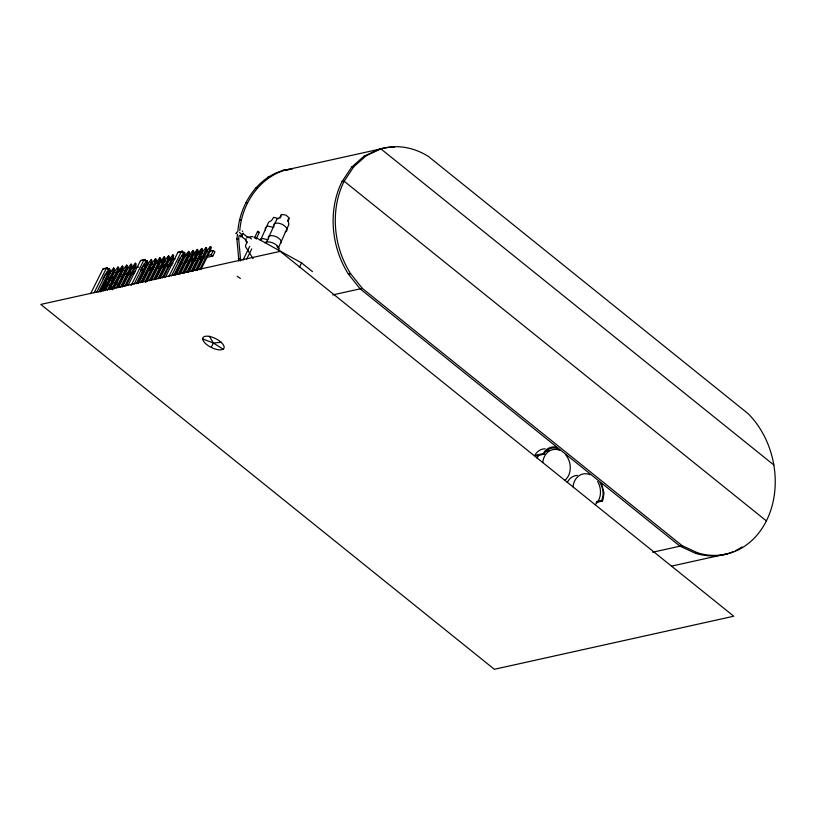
<?xml version="1.0" encoding="UTF-8"?>
<svg xmlns="http://www.w3.org/2000/svg" width="816" height="816" viewBox="0 0 816 816"><rect width="100%" height="100%" fill="white"/><g stroke="black" fill="none" stroke-linecap="round" stroke-linejoin="round"><path stroke-width="1.22" d="M116.759 284.6L116.974 280.459L116.321 280.602M122.196 286.814L122.308 284.743M238.904 260.987L236.885 238.986L237.517 234.233M237.833 231.866C239.669 202.45 260.998 171.299 292.189 169.004M240.679 260.957L238.67 238.955L239.139 235.396M239.771 230.642C241.842 204.408 258.539 178.633 284.233 170.309L380.899 148.879A81.835 66.014 77.5 0 1 428.369 156.427L748.231 413.753A81.835 66.014 77.5 0 1 769.978 512.53A81.835 66.014 77.5 0 1 697.68 552.85L695.507 553.33L679.993 546.179L360.131 288.854L348.412 274.105A81.835 66.014 77.5 0 1 341.986 181.703L351.655 167.137L364.14 156.142L378.726 149.359A81.835 66.014 77.5 0 1 394.546 147.186M98.716 292.057L108.865 271.789L109.324 268.954L110.119 269.596L109.67 272.432L100.082 291.577M103.061 291.098L113.21 270.83L113.669 267.995L114.464 268.637L114.005 271.473L104.417 290.618M107.396 290.139L117.555 269.861L118.004 267.026L118.81 267.668L118.351 270.504L108.763 289.649M111.741 289.17L121.89 268.903L122.349 266.067L123.145 266.71L122.696 269.545L112.537 289.813M116.086 288.211L126.235 267.944L126.694 265.098L127.49 265.741L127.031 268.586L117.443 287.732M120.421 287.242L130.58 266.975L131.029 264.139L131.835 264.782L131.376 267.617L121.788 286.763M124.766 286.283L134.915 266.016L135.374 263.18L136.17 263.823L135.721 266.659L126.133 285.804M136.221 283.744L146.37 263.476L146.829 260.641L147.625 261.283L147.176 264.119L137.588 283.264M140.566 282.785L150.715 262.517L151.164 259.672L151.97 260.314L151.511 263.16L141.923 282.295M144.901 281.816L155.05 261.548L155.509 258.713L156.315 259.355L155.856 262.191L145.707 282.469M149.246 280.857L159.395 260.59L159.854 257.754L160.65 258.397L160.201 261.232L150.613 280.378M153.592 279.898L163.741 259.621L164.2 256.785L164.995 257.428L164.536 260.273L154.948 279.409M157.927 278.929L168.086 258.662L168.535 255.826L169.34 256.469L168.881 259.304L159.293 278.45M162.272 277.97L172.421 257.703L172.88 254.867L173.675 255.51L173.227 258.346L163.639 277.491M173.675 275.441L183.824 255.173L184.273 252.338L185.079 252.98L184.62 255.816L175.032 274.961M178.01 274.482L188.159 254.215L188.618 251.369L189.424 252.011L188.965 254.857L179.377 274.003M182.356 273.513L192.505 253.246L192.964 250.41L193.759 251.053L193.31 253.888L183.722 273.034M186.701 272.554L196.85 252.287L197.309 249.451L198.104 250.094L197.645 252.929L188.057 272.075M191.036 271.595L201.195 251.318L201.644 248.482L202.45 249.125L201.991 251.971L192.403 271.106M195.381 270.626L205.53 250.359L205.989 247.523L206.785 248.166L206.336 251.002L196.748 270.147M199.726 269.668L209.875 249.4L210.334 246.565L211.13 247.207L210.671 250.043L201.083 269.188M256.204 238.802L259.447 232.213L257.754 231.305L258.295 232.193M596.69 501.616L601.555 500.534C604.279 494.884 603.248 488.009 600.005 482.797M596.241 502.432L602.33 501.085L603.075 499.28L603.973 492.997L601.769 484.286M236.375 233.447L236.762 232.672M260.08 240.088L260.834 238.966L263.007 238.558L267.872 239.833M260.488 240.271L266.332 227.256M266.761 226.307L268.464 222.503M266.455 242.362L268.76 237.221M269.005 236.671L274.054 225.41M274.594 224.206L276.736 219.453M280.316 217.882L281.143 216.056M287.548 221.126L288.497 218.698M278.45 247.727L280.755 242.597M281 242.046L286.6 229.582M287.028 228.623L288.731 224.828M278.45 250.869L279.245 248.431C276.848 243.8 270.433 240.914 265.394 242.23L264.812 242.862M243.025 260.11L249.696 246.381M247.207 241.995L245.524 245.392L245.636 246.871L253.113 258.682M257.662 231.387L254.439 237.864L255.337 237.884M299.339 267.454L301.583 262.925L255.816 237.568M90.607 293.658L102.969 268.974L107.386 267.76L110.701 271.636L109.579 273.88M94.075 292.893L106.437 268.199L107.386 267.76M103.02 278.776L105.162 274.502L110.14 273.391M96.543 292.546L106.692 272.269L109.324 268.954M100.592 291.832L106.774 279.49M100.888 291.577L111.037 271.31L113.669 267.995M101.908 290.7L105.856 282.815M105.233 290.618L115.382 270.351L118.004 267.026M109.568 289.649L119.717 269.382L122.349 266.067M110.068 289.364L111.19 287.11M113.914 288.691L124.063 268.423L126.694 265.098M118.259 287.732L128.408 267.454L131.029 264.139M122.594 286.763L132.743 266.495L135.374 263.18M128.112 285.345L140.474 260.661L144.891 259.437L148.206 263.323L147.084 265.567M131.019 285.692L143.942 259.886L144.891 259.437M134.048 284.223L144.197 263.956L146.829 260.641M138.098 283.519L144.279 271.177M138.394 283.264L148.543 262.997L151.164 259.672M142.739 282.305L152.888 262.028L155.509 258.713M147.074 281.336L157.223 261.069L159.854 257.754M151.419 280.378L161.568 260.11L164.2 256.785M155.764 279.419L165.913 259.141L168.535 255.826M160.099 278.45L170.248 258.182L172.88 254.867M165.556 277.042L177.919 252.358L182.345 251.144L184.477 252.858M169.034 276.267L181.397 251.583L182.345 251.144M177.97 262.16L180.112 257.876M171.503 275.92L181.652 255.653L184.273 252.338M176.113 274.094L181.723 262.874M184.538 257.264L185.66 255.02L181.397 251.583L177.919 252.358M175.838 274.961L185.997 254.694L188.618 251.369M180.183 274.003L190.332 253.725L192.964 250.41M184.528 273.034L194.677 252.766L197.309 249.451M188.873 272.075L199.022 251.807L201.644 248.482M193.208 271.116L203.357 250.838L205.989 247.523M197.554 270.147L207.703 249.88L210.334 246.565M207.509 255.612L211.201 254.786L213.343 250.512L214.945 251.797L212.803 256.071L206.652 257.438M203.041 339.058L213.425 343.026L222.768 348.983M246.646 259.111L251.767 248.87M209.304 336.121L213.425 343.026L221.493 342.251M211.364 347.014L213.425 343.026M243.229 233.162L240.832 236.477M246.055 238.802L245.473 240.73L247.33 242.342M557.359 448.412C552.238 446.678 546.281 449.279 544.037 454.186L535.52 456.073L534.806 455.43C536.693 451.523 540.763 448.749 545.149 448.78M534.806 455.43L543.313 453.533C545.455 449.014 550.576 446.179 555.543 447.035M773.833 464.987L380.899 148.879L366.313 155.662L353.828 166.658L344.158 181.223A81.835 66.014 77.5 0 0 350.584 273.625L362.294 288.364L682.166 545.69L697.68 552.85M249.461 237.466L250.685 236.65L252.98 236.691M209.814 248.86L211.13 247.207M280.663 243.352L281.5 241.465C279.347 237.323 273.615 234.743 269.096 235.916L268.342 237.038L268.627 238.711M246.901 237.752L248.635 236.834L251.461 238.986M268.954 221.972L271.504 220.606L273.635 217.331L278.715 218.668M277.216 218.923L279.766 217.546L281.296 214.496L285.916 215.067L289.415 218.137L288.221 220.81L288.803 224.104M236.681 232.142L235.946 233.713M285.161 231.958L286.63 231.04L287.242 229.051C285.049 224.818 279.174 222.166 274.553 223.37L273.493 225.155L273.788 226.868M364.14 156.142L366.313 155.662M351.655 167.137L353.828 166.658M341.986 181.703L344.158 181.223L766.377 520.894M102.969 268.974L106.437 268.199L110.701 271.636M140.474 260.661L143.942 259.886L148.206 263.323M145.289 261.538L147.023 261.161M112.628 272.84L115.117 272.289M117.606 271.738L123.828 270.361M130.05 268.984L138.761 267.046M147.645 265.078L142.667 266.179L140.525 270.463L145.503 269.351M150.134 264.527L152.623 263.976M155.111 263.425L165.067 261.212M167.555 260.661L175.022 259.009M187.496 256.244L189.965 255.694M192.423 255.153L202.266 252.97M204.734 252.419L207.193 251.879M209.651 251.328L213.343 250.512M106.753 277.95L112.975 276.563M119.197 275.186L121.686 274.635M124.175 274.084L135.374 271.595M147.992 268.801L154.214 267.424M156.703 266.873L159.191 266.322M161.68 265.771L167.902 264.384M170.391 263.833L172.88 263.282M185.354 260.518L187.823 259.978M190.281 259.427L196.432 258.06M198.9 257.519L205.051 256.153M105.856 279.786L115.821 277.573M118.31 277.022L120.799 276.471M127.021 275.094L134.487 273.442M142.117 271.748L144.605 271.198M147.104 270.647L153.326 269.26M155.815 268.709L158.304 268.158M160.793 267.607L171.992 265.118M179.571 263.446L182.029 262.895M184.498 262.354L186.956 261.803M189.414 261.263L195.575 259.896M198.033 259.345L204.194 257.989M113.444 282.601L114.097 282.458M118.779 286.895L119.432 286.753M348.412 274.105L350.584 273.625M332.775 294.913L362.294 288.364M652.637 552.238L682.166 545.69M671.517 566.131L727.464 553.727M289.099 169.636L282.448 170.34M267.872 177.123L269.647 177.092M255.377 188.119L257.162 188.088M245.708 202.684L247.483 202.654M239.425 219.983L241.199 219.953M236.885 238.986L238.67 238.955M238.252 258.601L240.037 258.57M240.465 236.773L242.077 236.436L242.444 235.12L239.537 232.54M547.067 449.902L548.842 450.31M240.363 278.44L237.17 276.277M273.503 227.307L267.23 226.083L265.231 228.205L265.526 229.918M601.555 500.534L602.33 501.085M255.785 238.119L256.234 238.7M243.046 233.56L248.268 237.721M240.149 235.365L246.248 240.22M301.583 262.925L312.477 271.626M209.875 249.4L210.671 250.043M205.53 250.359L206.336 251.002M211.201 254.786L212.803 256.071M201.195 251.318L201.991 251.971M199.022 251.807L199.818 252.45M196.85 252.287L197.645 252.929M194.677 252.766L195.473 253.409M192.505 253.246L193.31 253.888M190.332 253.725L191.138 254.368M188.159 254.215L188.965 254.857M185.997 254.694L186.793 255.337M183.824 255.173L184.62 255.816M181.652 255.653L182.447 256.295M172.421 257.703L173.227 258.346M170.248 258.182L171.054 258.825M168.086 258.662L168.881 259.304M163.741 259.621L164.536 260.273M161.568 260.11L162.364 260.753M159.395 260.59L160.201 261.232M157.223 261.069L158.029 261.712M155.05 261.548L155.856 262.191M150.715 262.517L151.511 263.16M146.37 263.476L147.176 264.119M144.197 263.956L145.003 264.598M134.915 266.016L135.721 266.659M132.743 266.495L133.549 267.138M130.58 266.975L131.376 267.617M128.408 267.454L129.203 268.097M126.235 267.944L127.031 268.586M121.89 268.903L122.696 269.545M119.717 269.382L120.523 270.025M117.555 269.861L118.351 270.504M113.21 270.83L114.005 271.473M108.865 271.789L109.67 272.432M106.692 272.269L107.498 272.911M109.334 278.97L116.137 284.447M105.254 281.683L113.995 288.721M104.927 282.754L107.834 285.1M109.783 286.661L111.721 288.232M543.313 453.533L544.037 454.186M242.219 230.928L242.719 231.499M276.981 246.269L278.062 248.044M733.258 551.657A81.835 66.014 77.5 0 1 695.507 553.33M742.05 546.944A81.835 66.014 77.5 0 1 735.532 550.627M572.965 486.836A16.932 13.658 77.5 0 1 590.223 474.718M597.628 481.491A16.932 13.658 77.5 0 1 595.129 504.665M567.242 482.491A16.932 13.658 77.5 0 1 577.402 475.361M542.732 462.519A16.932 13.658 77.5 0 1 560 450.401M565.539 454.583A16.932 13.658 77.5 0 1 564.896 480.349M537.02 458.174A16.932 13.658 77.5 0 1 538.591 455.675M546.271 451.126A16.932 13.658 77.5 0 1 548.066 451.034M254.123 237.507A1.53 0.643 26.4 0 1 255.52 237.721A1.53 0.643 26.4 0 1 256.673 238.69M223.441 348.922L221.748 349.717A11.75 4.927 26.6 0 1 212.833 348.177L209.549 346.525A11.75 4.927 26.6 0 1 203.051 340.303L202.705 338.487A11.75 4.927 26.6 0 1 207.601 336.192L210.681 336.722A11.75 4.927 26.6 0 1 220.208 341.516L222.452 343.658A11.75 4.927 26.6 0 1 223.441 348.922M280.214 251.348L40.8 304.419L494.353 669.293L733.768 616.223L280.214 251.348"/></g></svg>
